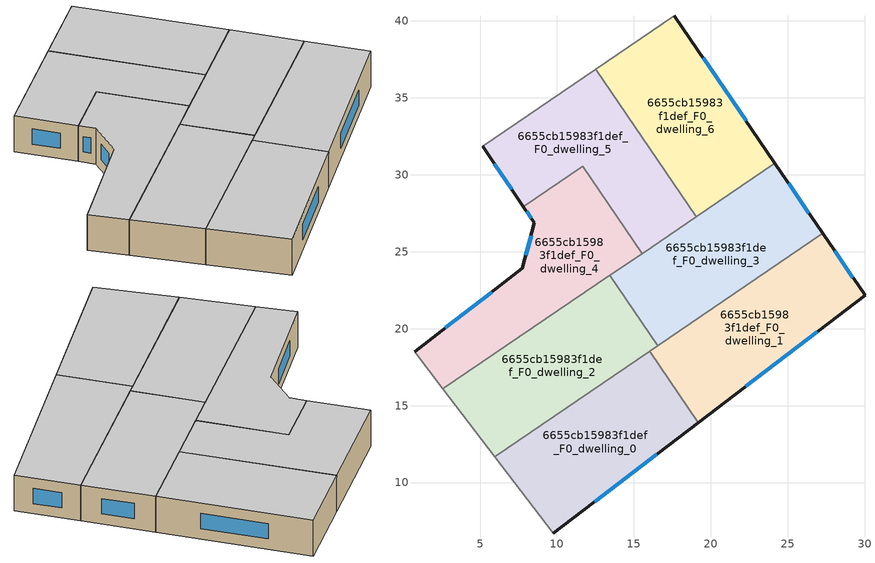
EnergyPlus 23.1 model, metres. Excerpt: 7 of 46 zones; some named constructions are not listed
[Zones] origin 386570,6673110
6655cb15983f1def_F0_dwelling_0
 floor ground (EU_floor_Construction): 16.02,18.55 19.18,13.9 9.75,6.7 5.94,11.69 z0
 wall outside (EU_wall_Construction): 9.75,6.7 19.18,13.9 z0:3
 wall to 6655cb15983f1def_F0_dwelling_1 (EU_wall_Construction): 19.18,13.9 16.02,18.55 z0:3
 wall adiabatic (EU_wall_Construction): 5.94,11.69 9.75,6.7 z0:3
 wall to 6655cb15983f1def_F0_dwelling_2 (EU_wall_Construction): 16.02,18.55 5.94,11.69 z0:3
 window (EU_Window_Construction): 12.44,8.76 16.49,11.84 z0.86:2.14
 ceiling to 6655cb15983f1def_F1_dwelling_0 (EU_floor_Construction): 19.18,13.9 16.02,18.55 5.94,11.69 9.75,6.7 z3
6655cb15983f1def_F0_dwelling_1
 floor ground (EU_floor_Construction): 27.27,26.2 30.02,22.16 19.18,13.9 16.02,18.55 z0
 wall outside (EU_wall_Construction): 19.18,13.9 30.02,22.16 27.27,26.2 z0:3
 wall to 6655cb15983f1def_F0_dwelling_3 (EU_wall_Construction): 27.27,26.2 16.54,18.9 z0:3
 wall to 6655cb15983f1def_F0_dwelling_2 (EU_wall_Construction): 16.54,18.9 16.02,18.55 z0:3
 window (EU_Window_Construction): 22.28,16.26 26.92,19.8 / 29.23,23.32 28.05,25.05 z0.86:2.14
 ceiling to 6655cb15983f1def_F1_dwelling_1 (EU_floor_Construction): 30.02,22.16 27.27,26.2 16.02,18.55 19.18,13.9 z3
6655cb15983f1def_F0_dwelling_2
 floor ground (EU_floor_Construction): 13.44,23.46 16.54,18.9 5.94,11.69 2.59,16.08 z0
 wall to 6655cb15983f1def_F0_dwelling_3 (EU_wall_Construction): 16.54,18.9 13.44,23.46 z0:3
 wall adiabatic (EU_wall_Construction): 2.59,16.08 5.94,11.69 z0:3
 wall to 6655cb15983f1def_F0_dwelling_4 (EU_wall_Construction): 13.44,23.46 2.59,16.08 z0:3
 ceiling to 6655cb15983f1def_F1_dwelling_2 (EU_floor_Construction): 16.54,18.9 13.44,23.46 2.59,16.08 5.94,11.69 z3
6655cb15983f1def_F0_dwelling_3
 floor ground (EU_floor_Construction): 24.16,30.76 27.27,26.2 16.54,18.9 13.44,23.46 z0
 wall outside (EU_wall_Construction): 27.27,26.2 24.16,30.76 z0:3
 wall to 6655cb15983f1def_F0_dwelling_6 (EU_wall_Construction): 24.16,30.76 19.05,27.29 z0:3
 wall to 6655cb15983f1def_F0_dwelling_5 (EU_wall_Construction): 19.05,27.28 15.53,24.88 z0:3
 wall to 6655cb15983f1def_F0_dwelling_4 (EU_wall_Construction): 15.53,24.88 13.44,23.46 z0:3
 window (EU_Window_Construction): 26.38,27.5 25.05,29.46 z0.86:2.14
 ceiling to 6655cb15983f1def_F1_dwelling_3 (EU_floor_Construction): 27.27,26.2 24.16,30.76 13.44,23.46 16.54,18.9 z3
6655cb15983f1def_F0_dwelling_4
 floor ground (EU_floor_Construction): 11.67,30.55 15.53,24.88 2.59,16.08 0.74,18.51 7.76,23.92 8.54,26.87 7.82,27.93 z0
 wall outside (EU_wall_Construction): 7.82,27.93 8.54,26.87 7.76,23.92 0.74,18.51 z0:3
 wall to 6655cb15983f1def_F0_dwelling_5 (EU_wall_Construction): 15.53,24.88 11.67,30.55 7.82,27.93 z0:3
 wall adiabatic (EU_wall_Construction): 0.74,18.51 2.59,16.08 z0:3
 window (EU_Window_Construction): 5.75,22.38 2.75,20.06 / 8.32,26.03 7.98,24.77 / 8.03,27.62 8.33,27.17 z0.86:2.14
 ceiling to 6655cb15983f1def_F1_dwelling_4 (EU_floor_Construction): 15.53,24.88 11.67,30.55 7.82,27.93 8.54,26.87 7.76,23.92 0.74,18.51 2.59,16.08 z3
6655cb15983f1def_F0_dwelling_5
 floor ground (EU_floor_Construction): 12.53,36.87 19.05,27.29 15.53,24.88 11.67,30.55 7.82,27.93 5.16,31.84 z0
 wall outside (EU_wall_Construction): 5.16,31.84 7.82,27.93 z0:3
 wall adiabatic (EU_wall_Construction): 12.53,36.87 5.16,31.84 z0:3
 wall to 6655cb15983f1def_F0_dwelling_6 (EU_wall_Construction): 19.05,27.29 12.53,36.87 z0:3
 window (EU_Window_Construction): 5.92,30.72 7.06,29.04 z0.86:2.14
 ceiling to 6655cb15983f1def_F1_dwelling_5 (EU_floor_Construction): 19.05,27.29 12.53,36.87 5.16,31.84 7.82,27.93 11.67,30.55 15.53,24.88 z3
6655cb15983f1def_F0_dwelling_6
 floor ground (EU_floor_Construction): 17.63,40.34 24.16,30.76 19.05,27.29 12.53,36.87 z0
 wall outside (EU_wall_Construction): 24.16,30.76 17.63,40.34 z0:3
 wall adiabatic (EU_wall_Construction): 17.63,40.34 12.53,36.87 z0:3
 window (EU_Window_Construction): 22.29,33.5 19.49,37.6 z0.86:2.14
 ceiling to 6655cb15983f1def_F1_dwelling_6 (EU_floor_Construction): 24.16,30.76 17.63,40.34 12.53,36.87 19.05,27.29 z3
[SCHEDULE:FILE] Column Number=1; Rows to Skip at Top=0; Number of Hours of Data=8760; Column Separator=Comma; Interpolate to Timestep=No; Minutes per Item=60; Adjust Schedule for Daylight Savings=Yes
Name | File
EU_Step8_GainSchedule_6655cb15983f1def_F1_dwelling_4_f000 | ../../schedules/6655cb15983f1def/6655cb15983f1def_F1_dwelling_4_f000_gain.csv
EU_Step8_GainSchedule_6655cb15983f1def_F1_dwelling_5_f000 | ../../schedules/6655cb15983f1def/6655cb15983f1def_F1_dwelling_5_f000_gain.csv
EU_Step8_GainSchedule_6655cb15983f1def_F1_dwelling_6_f000 | ../../schedules/6655cb15983f1def/6655cb15983f1def_F1_dwelling_6_f000_gain.csv
EU_Step8_GainSchedule_6655cb15983f1def_F2_dwelling_0_f000 | ../../schedules/6655cb15983f1def/6655cb15983f1def_F2_dwelling_0_f000_gain.csv
EU_Step8_GainSchedule_6655cb15983f1def_F2_dwelling_1_f000 | ../../schedules/6655cb15983f1def/6655cb15983f1def_F2_dwelling_1_f000_gain.csv
EU_Step8_GainSchedule_6655cb15983f1def_F2_dwelling_2_f000 | ../../schedules/6655cb15983f1def/6655cb15983f1def_F2_dwelling_2_f000_gain.csv
EU_Step8_GainSchedule_6655cb15983f1def_F2_dwelling_3_f000 | ../../schedules/6655cb15983f1def/6655cb15983f1def_F2_dwelling_3_f000_gain.csv
EU_Step8_GainSchedule_6655cb15983f1def_F2_dwelling_4_f000 | ../../schedules/6655cb15983f1def/6655cb15983f1def_F2_dwelling_4_f000_gain.csv
EU_Step8_GainSchedule_6655cb15983f1def_F2_dwelling_5_f000 | ../../schedules/6655cb15983f1def/6655cb15983f1def_F2_dwelling_5_f000_gain.csv
EU_Step8_GainSchedule_6655cb15983f1def_F2_dwelling_6_f000 | ../../schedules/6655cb15983f1def/6655cb15983f1def_F2_dwelling_6_f000_gain.csv
EU_Step8_GainSchedule_6655cb15983f1def_F3_dwelling_0_f000 | ../../schedules/6655cb15983f1def/6655cb15983f1def_F3_dwelling_0_f000_gain.csv
EU_Step8_GainSchedule_6655cb15983f1def_F3_dwelling_1_f000 | ../../schedules/6655cb15983f1def/6655cb15983f1def_F3_dwelling_1_f000_gain.csv
EU_Step8_GainSchedule_6655cb15983f1def_F3_dwelling_2_f000 | ../../schedules/6655cb15983f1def/6655cb15983f1def_F3_dwelling_2_f000_gain.csv
EU_Step8_GainSchedule_6655cb15983f1def_F3_dwelling_3_f000 | ../../schedules/6655cb15983f1def/6655cb15983f1def_F3_dwelling_3_f000_gain.csv
EU_Step8_GainSchedule_6655cb15983f1def_F3_dwelling_4_f000 | ../../schedules/6655cb15983f1def/6655cb15983f1def_F3_dwelling_4_f000_gain.csv
EU_Step8_GainSchedule_6655cb15983f1def_F3_dwelling_5_f000 | ../../schedules/6655cb15983f1def/6655cb15983f1def_F3_dwelling_5_f000_gain.csv
EU_Step8_GainSchedule_6655cb15983f1def_F3_dwelling_6_f000 | ../../schedules/6655cb15983f1def/6655cb15983f1def_F3_dwelling_6_f000_gain.csv
EU_Step8_GainSchedule_6655cb15983f1def_F4_dwelling_0_f000 | ../../schedules/6655cb15983f1def/6655cb15983f1def_F4_dwelling_0_f000_gain.csv
EU_Step8_GainSchedule_6655cb15983f1def_F4_dwelling_1_f000 | ../../schedules/6655cb15983f1def/6655cb15983f1def_F4_dwelling_1_f000_gain.csv
EU_Step8_GainSchedule_6655cb15983f1def_F4_dwelling_2_f000 | ../../schedules/6655cb15983f1def/6655cb15983f1def_F4_dwelling_2_f000_gain.csv
EU_Step8_GainSchedule_6655cb15983f1def_F4_dwelling_3_f000 | ../../schedules/6655cb15983f1def/6655cb15983f1def_F4_dwelling_3_f000_gain.csv
EU_Step8_GainSchedule_6655cb15983f1def_F4_dwelling_4_f000 | ../../schedules/6655cb15983f1def/6655cb15983f1def_F4_dwelling_4_f000_gain.csv
EU_Step8_GainSchedule_6655cb15983f1def_F4_dwelling_5_f000 | ../../schedules/6655cb15983f1def/6655cb15983f1def_F4_dwelling_5_f000_gain.csv
